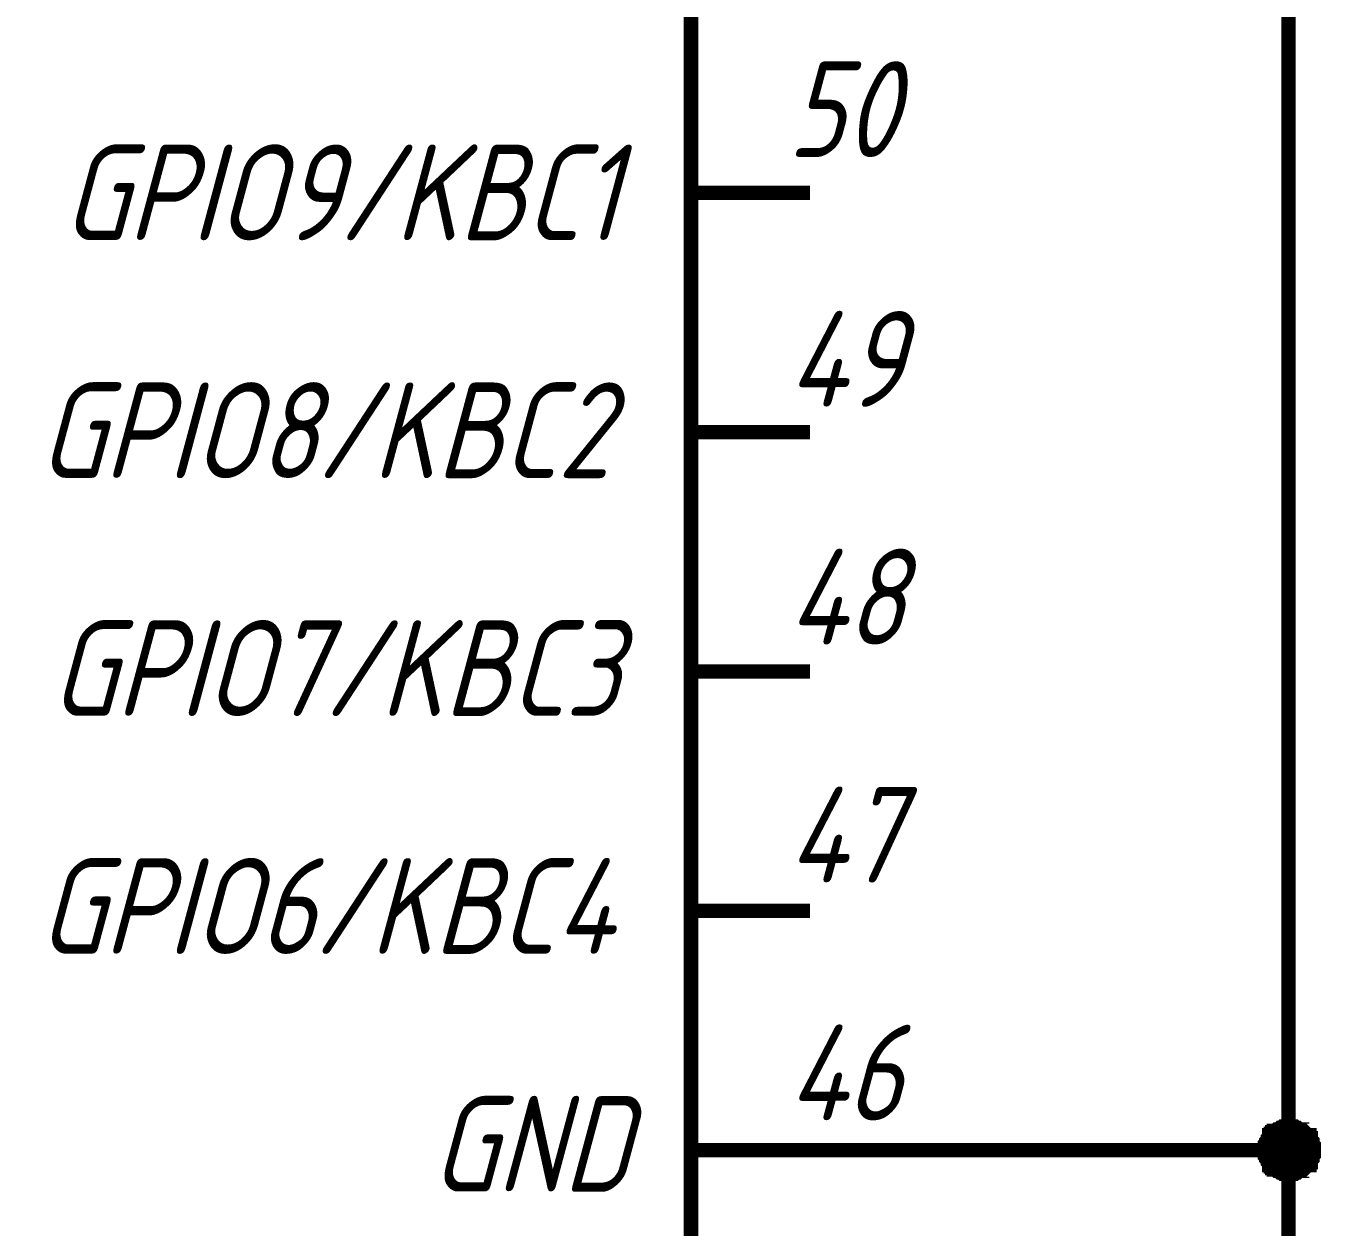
# Model space of a CAD drawing. Extents: x 260 to 1101, y 70 to 664.
# Drawn here: x 890.11 to 917.17, y 450.18 to 475.28 of the extents above; entities that cross this region are included whole.
import ezdxf

# ---------------------------------------------------------------- set-up
doc = ezdxf.new("R2010")
doc.units = 0
doc.header["$MEASUREMENT"] = 0
doc.layers.add('Sheet', color=255, linetype='CONTINUOUS')
doc.styles.add('GOST type A0', font='', dxfattribs={"oblique": 15, "height": 3.5})
doc.styles.get('GOST type A0').set_extended_font_data('GOST type A')

msp = doc.modelspace()

# ---------------------------------------------------------------- linework, layer by layer
at = {"layer": 'Sheet', "const_width": 0.3}
msp.add_lwpolyline([(846.521, 566.796), (904.006, 566.796), (904.006, 391.796), (846.521, 391.796), (846.521, 566.796)], close=True, dxfattribs=at)
at = {"layer": 'Sheet'}
for points, const_width in [([(916.49, 451.786), (916.49, 486.768), (906.49, 486.768)], 0.3), ([(904.006, 471.793), (906.49, 471.793)], 0.3), ([(904.006, 466.792), (906.49, 466.792)], 0.3), ([(904.006, 461.79), (906.49, 461.79)], 0.3), ([(904.006, 456.788), (906.49, 456.788)], 0.3), ([(915.993, 451.786), (915.993, 451.817), (915.993, 451.848), (915.993, 451.848), (915.993, 451.879), (915.993, 451.91), (916.024, 451.942), (916.024, 451.973), (916.024, 451.973), (916.055, 452.004), (916.055, 452.035), (916.055, 452.035), (916.087, 452.066), (916.087, 452.097), (916.118, 452.097), (916.118, 452.128), (916.149, 452.128), (916.149, 452.159), (916.18, 452.159), (916.18, 452.19), (916.211, 452.19), (916.242, 452.221), (916.242, 452.221), (916.273, 452.221), (916.304, 452.252), (916.304, 452.252), (916.335, 452.252), (916.366, 452.283), (916.397, 452.283), (916.428, 452.283), (916.428, 452.283), (916.459, 452.283), (916.49, 452.283)], 0.3), ([(915.993, 451.786), (915.993, 451.817), (915.993, 451.848), (915.993, 451.848), (915.993, 451.879), (915.993, 451.91), (916.024, 451.942), (916.024, 451.973), (916.024, 451.973), (916.055, 452.004), (916.055, 452.035), (916.055, 452.035), (916.087, 452.066), (916.087, 452.097), (916.118, 452.097), (916.118, 452.128), (916.149, 452.128), (916.149, 452.159), (916.18, 452.159), (916.18, 452.19), (916.211, 452.19), (916.242, 452.221), (916.242, 452.221), (916.273, 452.221), (916.304, 452.252), (916.304, 452.252), (916.335, 452.252), (916.366, 452.283), (916.397, 452.283), (916.428, 452.283), (916.428, 452.283), (916.459, 452.283), (916.49, 452.283)], 0.3), ([(915.993, 451.786), (915.993, 451.817), (915.993, 451.848), (915.993, 451.848), (915.993, 451.879), (915.993, 451.91), (916.024, 451.942), (916.024, 451.973), (916.024, 451.973), (916.055, 452.004), (916.055, 452.035), (916.055, 452.035), (916.087, 452.066), (916.087, 452.097), (916.118, 452.097), (916.118, 452.128), (916.149, 452.128), (916.149, 452.159), (916.18, 452.159), (916.18, 452.19), (916.211, 452.19), (916.242, 452.221), (916.242, 452.221), (916.273, 452.221), (916.304, 452.252), (916.304, 452.252), (916.335, 452.252), (916.366, 452.283), (916.397, 452.283), (916.428, 452.283), (916.428, 452.283), (916.459, 452.283), (916.49, 452.283)], 0.3), ([(915.993, 451.786), (915.993, 451.817), (915.993, 451.848), (915.993, 451.848), (915.993, 451.879), (915.993, 451.91), (916.024, 451.942), (916.024, 451.973), (916.024, 451.973), (916.055, 452.004), (916.055, 452.035), (916.055, 452.035), (916.087, 452.066), (916.087, 452.097), (916.118, 452.097), (916.118, 452.128), (916.149, 452.128), (916.149, 452.159), (916.18, 452.159), (916.18, 452.19), (916.211, 452.19), (916.242, 452.221), (916.242, 452.221), (916.273, 452.221), (916.304, 452.252), (916.304, 452.252), (916.335, 452.252), (916.366, 452.283), (916.397, 452.283), (916.428, 452.283), (916.428, 452.283), (916.459, 452.283), (916.49, 452.283)], 0.3), ([(916.49, 452.283), (916.49, 452.283)], 0.3), ([(916.49, 452.283), (916.521, 452.283), (916.552, 452.283), (916.552, 452.283), (916.583, 452.283), (916.615, 452.283), (916.646, 452.252), (916.677, 452.252), (916.677, 452.252), (916.708, 452.221), (916.739, 452.221), (916.77, 452.221), (916.77, 452.19), (916.801, 452.19), (916.832, 452.159), (916.832, 452.159), (916.863, 452.128), (916.863, 452.128), (916.894, 452.097), (916.925, 452.097), (916.925, 452.066), (916.925, 452.035), (916.956, 452.035), (916.956, 452.004), (916.987, 451.973), (916.987, 451.973), (916.987, 451.942), (916.987, 451.91), (917.018, 451.879), (917.018, 451.848), (917.018, 451.848), (917.018, 451.817), (917.018, 451.786)], 0.3), ([(916.49, 452.283), (916.49, 452.283)], 0.3), ([(916.49, 452.283), (916.521, 452.283), (916.552, 452.283), (916.552, 452.283), (916.583, 452.283), (916.615, 452.283), (916.646, 452.252), (916.677, 452.252), (916.677, 452.252), (916.708, 452.221), (916.739, 452.221), (916.77, 452.221), (916.77, 452.19), (916.801, 452.19), (916.832, 452.159), (916.832, 452.159), (916.863, 452.128), (916.863, 452.128), (916.894, 452.097), (916.925, 452.097), (916.925, 452.066), (916.925, 452.035), (916.956, 452.035), (916.956, 452.004), (916.987, 451.973), (916.987, 451.973), (916.987, 451.942), (916.987, 451.91), (917.018, 451.879), (917.018, 451.848), (917.018, 451.848), (917.018, 451.817), (917.018, 451.786)], 0.3), ([(916.49, 452.283), (916.49, 452.283)], 0.3), ([(916.49, 452.283), (916.521, 452.283), (916.552, 452.283), (916.552, 452.283), (916.583, 452.283), (916.615, 452.283), (916.646, 452.252), (916.677, 452.252), (916.677, 452.252), (916.708, 452.221), (916.739, 452.221), (916.77, 452.221), (916.77, 452.19), (916.801, 452.19), (916.832, 452.159), (916.832, 452.159), (916.863, 452.128), (916.863, 452.128), (916.894, 452.097), (916.925, 452.097), (916.925, 452.066), (916.925, 452.035), (916.956, 452.035), (916.956, 452.004), (916.987, 451.973), (916.987, 451.973), (916.987, 451.942), (916.987, 451.91), (917.018, 451.879), (917.018, 451.848), (917.018, 451.848), (917.018, 451.817), (917.018, 451.786)], 0.3), ([(916.49, 452.283), (916.49, 452.283)], 0.3), ([(916.49, 452.283), (916.521, 452.283), (916.552, 452.283), (916.552, 452.283), (916.583, 452.283), (916.615, 452.283), (916.646, 452.252), (916.677, 452.252), (916.677, 452.252), (916.708, 452.221), (916.739, 452.221), (916.77, 452.221), (916.77, 452.19), (916.801, 452.19), (916.832, 452.159), (916.832, 452.159), (916.863, 452.128), (916.863, 452.128), (916.894, 452.097), (916.925, 452.097), (916.925, 452.066), (916.925, 452.035), (916.956, 452.035), (916.956, 452.004), (916.987, 451.973), (916.987, 451.973), (916.987, 451.942), (916.987, 451.91), (917.018, 451.879), (917.018, 451.848), (917.018, 451.848), (917.018, 451.817), (917.018, 451.786)], 0.3), ([(915.993, 451.786), (915.993, 451.817), (915.993, 451.848), (915.993, 451.848), (915.993, 451.879), (915.993, 451.91), (916.024, 451.942), (916.024, 451.973), (916.024, 451.973), (916.055, 452.004), (916.055, 452.035), (916.055, 452.035), (916.087, 452.066), (916.087, 452.097), (916.118, 452.097), (916.118, 452.128), (916.149, 452.128), (916.149, 452.159), (916.18, 452.159), (916.18, 452.19), (916.211, 452.19), (916.242, 452.221), (916.242, 452.221), (916.273, 452.221), (916.304, 452.252), (916.304, 452.252), (916.335, 452.252), (916.366, 452.283), (916.397, 452.283), (916.428, 452.283), (916.428, 452.283), (916.459, 452.283), (916.49, 452.283)], 0.0991), ([(915.993, 451.786), (915.993, 451.817), (915.993, 451.848), (915.993, 451.848), (915.993, 451.879), (915.993, 451.91), (916.024, 451.942), (916.024, 451.973), (916.024, 451.973), (916.055, 452.004), (916.055, 452.035), (916.055, 452.035), (916.087, 452.066), (916.087, 452.097), (916.118, 452.097), (916.118, 452.128), (916.149, 452.128), (916.149, 452.159), (916.18, 452.159), (916.18, 452.19), (916.211, 452.19), (916.242, 452.221), (916.242, 452.221), (916.273, 452.221), (916.304, 452.252), (916.304, 452.252), (916.335, 452.252), (916.366, 452.283), (916.397, 452.283), (916.428, 452.283), (916.428, 452.283), (916.459, 452.283), (916.49, 452.283)], 0.0991), ([(915.993, 451.786), (915.993, 451.817), (915.993, 451.848), (915.993, 451.848), (915.993, 451.879), (915.993, 451.91), (916.024, 451.942), (916.024, 451.973), (916.024, 451.973), (916.055, 452.004), (916.055, 452.035), (916.055, 452.035), (916.087, 452.066), (916.087, 452.097), (916.118, 452.097), (916.118, 452.128), (916.149, 452.128), (916.149, 452.159), (916.18, 452.159), (916.18, 452.19), (916.211, 452.19), (916.242, 452.221), (916.242, 452.221), (916.273, 452.221), (916.304, 452.252), (916.304, 452.252), (916.335, 452.252), (916.366, 452.283), (916.397, 452.283), (916.428, 452.283), (916.428, 452.283), (916.459, 452.283), (916.49, 452.283)], 0.0991), ([(915.993, 451.786), (915.993, 451.817), (915.993, 451.848), (915.993, 451.848), (915.993, 451.879), (915.993, 451.91), (916.024, 451.942), (916.024, 451.973), (916.024, 451.973), (916.055, 452.004), (916.055, 452.035), (916.055, 452.035), (916.087, 452.066), (916.087, 452.097), (916.118, 452.097), (916.118, 452.128), (916.149, 452.128), (916.149, 452.159), (916.18, 452.159), (916.18, 452.19), (916.211, 452.19), (916.242, 452.221), (916.242, 452.221), (916.273, 452.221), (916.304, 452.252), (916.304, 452.252), (916.335, 452.252), (916.366, 452.283), (916.397, 452.283), (916.428, 452.283), (916.428, 452.283), (916.459, 452.283), (916.49, 452.283)], 0.0991), ([(916.49, 452.283), (916.49, 452.283)], 0.0991), ([(916.49, 452.283), (916.521, 452.283), (916.552, 452.283), (916.552, 452.283), (916.583, 452.283), (916.615, 452.283), (916.646, 452.252), (916.677, 452.252), (916.677, 452.252), (916.708, 452.221), (916.739, 452.221), (916.77, 452.221), (916.77, 452.19), (916.801, 452.19), (916.832, 452.159), (916.832, 452.159), (916.863, 452.128), (916.863, 452.128), (916.894, 452.097), (916.925, 452.097), (916.925, 452.066), (916.925, 452.035), (916.956, 452.035), (916.956, 452.004), (916.987, 451.973), (916.987, 451.973), (916.987, 451.942), (916.987, 451.91), (917.018, 451.879), (917.018, 451.848), (917.018, 451.848), (917.018, 451.817), (917.018, 451.786)], 0.0991), ([(916.49, 452.283), (916.49, 452.283)], 0.0991), ([(916.49, 452.283), (916.521, 452.283), (916.552, 452.283), (916.552, 452.283), (916.583, 452.283), (916.615, 452.283), (916.646, 452.252), (916.677, 452.252), (916.677, 452.252), (916.708, 452.221), (916.739, 452.221), (916.77, 452.221), (916.77, 452.19), (916.801, 452.19), (916.832, 452.159), (916.832, 452.159), (916.863, 452.128), (916.863, 452.128), (916.894, 452.097), (916.925, 452.097), (916.925, 452.066), (916.925, 452.035), (916.956, 452.035), (916.956, 452.004), (916.987, 451.973), (916.987, 451.973), (916.987, 451.942), (916.987, 451.91), (917.018, 451.879), (917.018, 451.848), (917.018, 451.848), (917.018, 451.817), (917.018, 451.786)], 0.0991), ([(916.49, 452.283), (916.49, 452.283)], 0.0991), ([(916.49, 452.283), (916.521, 452.283), (916.552, 452.283), (916.552, 452.283), (916.583, 452.283), (916.615, 452.283), (916.646, 452.252), (916.677, 452.252), (916.677, 452.252), (916.708, 452.221), (916.739, 452.221), (916.77, 452.221), (916.77, 452.19), (916.801, 452.19), (916.832, 452.159), (916.832, 452.159), (916.863, 452.128), (916.863, 452.128), (916.894, 452.097), (916.925, 452.097), (916.925, 452.066), (916.925, 452.035), (916.956, 452.035), (916.956, 452.004), (916.987, 451.973), (916.987, 451.973), (916.987, 451.942), (916.987, 451.91), (917.018, 451.879), (917.018, 451.848), (917.018, 451.848), (917.018, 451.817), (917.018, 451.786)], 0.0991), ([(916.49, 452.283), (916.49, 452.283)], 0.0991), ([(916.49, 452.283), (916.521, 452.283), (916.552, 452.283), (916.552, 452.283), (916.583, 452.283), (916.615, 452.283), (916.646, 452.252), (916.677, 452.252), (916.677, 452.252), (916.708, 452.221), (916.739, 452.221), (916.77, 452.221), (916.77, 452.19), (916.801, 452.19), (916.832, 452.159), (916.832, 452.159), (916.863, 452.128), (916.863, 452.128), (916.894, 452.097), (916.925, 452.097), (916.925, 452.066), (916.925, 452.035), (916.956, 452.035), (916.956, 452.004), (916.987, 451.973), (916.987, 451.973), (916.987, 451.942), (916.987, 451.91), (917.018, 451.879), (917.018, 451.848), (917.018, 451.848), (917.018, 451.817), (917.018, 451.786)], 0.0991), ([(904.006, 451.786), (906.49, 451.786)], 0.3), ([(906.49, 451.786), (916.49, 451.786), (916.49, 446.784)], 0.3), ([(916.49, 451.289), (916.459, 451.289), (916.428, 451.289), (916.428, 451.289), (916.397, 451.289), (916.366, 451.289), (916.335, 451.32), (916.304, 451.32), (916.304, 451.32), (916.273, 451.351), (916.242, 451.351), (916.242, 451.351), (916.211, 451.382), (916.18, 451.382), (916.18, 451.413), (916.149, 451.413), (916.149, 451.444), (916.118, 451.444), (916.118, 451.476), (916.087, 451.476), (916.087, 451.507), (916.055, 451.538), (916.055, 451.538), (916.055, 451.569), (916.024, 451.6), (916.024, 451.6), (916.024, 451.631), (915.993, 451.662), (915.993, 451.693), (915.993, 451.724), (915.993, 451.724), (915.993, 451.755), (915.993, 451.786)], 0.3), ([(915.993, 451.786), (915.993, 451.786)], 0.3), ([(916.49, 451.289), (916.459, 451.289), (916.428, 451.289), (916.428, 451.289), (916.397, 451.289), (916.366, 451.289), (916.335, 451.32), (916.304, 451.32), (916.304, 451.32), (916.273, 451.351), (916.242, 451.351), (916.242, 451.351), (916.211, 451.382), (916.18, 451.382), (916.18, 451.413), (916.149, 451.413), (916.149, 451.444), (916.118, 451.444), (916.118, 451.476), (916.087, 451.476), (916.087, 451.507), (916.055, 451.538), (916.055, 451.538), (916.055, 451.569), (916.024, 451.6), (916.024, 451.6), (916.024, 451.631), (915.993, 451.662), (915.993, 451.693), (915.993, 451.724), (915.993, 451.724), (915.993, 451.755), (915.993, 451.786)], 0.3), ([(915.993, 451.786), (915.993, 451.786)], 0.3), ([(916.49, 451.289), (916.459, 451.289), (916.428, 451.289), (916.428, 451.289), (916.397, 451.289), (916.366, 451.289), (916.335, 451.32), (916.304, 451.32), (916.304, 451.32), (916.273, 451.351), (916.242, 451.351), (916.242, 451.351), (916.211, 451.382), (916.18, 451.382), (916.18, 451.413), (916.149, 451.413), (916.149, 451.444), (916.118, 451.444), (916.118, 451.476), (916.087, 451.476), (916.087, 451.507), (916.055, 451.538), (916.055, 451.538), (916.055, 451.569), (916.024, 451.6), (916.024, 451.6), (916.024, 451.631), (915.993, 451.662), (915.993, 451.693), (915.993, 451.724), (915.993, 451.724), (915.993, 451.755), (915.993, 451.786)], 0.3), ([(915.993, 451.786), (915.993, 451.786)], 0.3), ([(916.49, 451.289), (916.459, 451.289), (916.428, 451.289), (916.428, 451.289), (916.397, 451.289), (916.366, 451.289), (916.335, 451.32), (916.304, 451.32), (916.304, 451.32), (916.273, 451.351), (916.242, 451.351), (916.242, 451.351), (916.211, 451.382), (916.18, 451.382), (916.18, 451.413), (916.149, 451.413), (916.149, 451.444), (916.118, 451.444), (916.118, 451.476), (916.087, 451.476), (916.087, 451.507), (916.055, 451.538), (916.055, 451.538), (916.055, 451.569), (916.024, 451.6), (916.024, 451.6), (916.024, 451.631), (915.993, 451.662), (915.993, 451.693), (915.993, 451.724), (915.993, 451.724), (915.993, 451.755), (915.993, 451.786)], 0.3), ([(915.993, 451.786), (915.993, 451.786)], 0.3), ([(916.49, 451.289), (916.459, 451.289), (916.428, 451.289), (916.428, 451.289), (916.397, 451.289), (916.366, 451.289), (916.335, 451.32), (916.304, 451.32), (916.304, 451.32), (916.273, 451.351), (916.242, 451.351), (916.242, 451.351), (916.211, 451.382), (916.18, 451.382), (916.18, 451.413), (916.149, 451.413), (916.149, 451.444), (916.118, 451.444), (916.118, 451.476), (916.087, 451.476), (916.087, 451.507), (916.055, 451.538), (916.055, 451.538), (916.055, 451.569), (916.024, 451.6), (916.024, 451.6), (916.024, 451.631), (915.993, 451.662), (915.993, 451.693), (915.993, 451.724), (915.993, 451.724), (915.993, 451.755), (915.993, 451.786)], 0.0991), ([(915.993, 451.786), (915.993, 451.786)], 0.0991), ([(916.49, 451.289), (916.459, 451.289), (916.428, 451.289), (916.428, 451.289), (916.397, 451.289), (916.366, 451.289), (916.335, 451.32), (916.304, 451.32), (916.304, 451.32), (916.273, 451.351), (916.242, 451.351), (916.242, 451.351), (916.211, 451.382), (916.18, 451.382), (916.18, 451.413), (916.149, 451.413), (916.149, 451.444), (916.118, 451.444), (916.118, 451.476), (916.087, 451.476), (916.087, 451.507), (916.055, 451.538), (916.055, 451.538), (916.055, 451.569), (916.024, 451.6), (916.024, 451.6), (916.024, 451.631), (915.993, 451.662), (915.993, 451.693), (915.993, 451.724), (915.993, 451.724), (915.993, 451.755), (915.993, 451.786)], 0.0991), ([(915.993, 451.786), (915.993, 451.786)], 0.0991), ([(916.49, 451.289), (916.459, 451.289), (916.428, 451.289), (916.428, 451.289), (916.397, 451.289), (916.366, 451.289), (916.335, 451.32), (916.304, 451.32), (916.304, 451.32), (916.273, 451.351), (916.242, 451.351), (916.242, 451.351), (916.211, 451.382), (916.18, 451.382), (916.18, 451.413), (916.149, 451.413), (916.149, 451.444), (916.118, 451.444), (916.118, 451.476), (916.087, 451.476), (916.087, 451.507), (916.055, 451.538), (916.055, 451.538), (916.055, 451.569), (916.024, 451.6), (916.024, 451.6), (916.024, 451.631), (915.993, 451.662), (915.993, 451.693), (915.993, 451.724), (915.993, 451.724), (915.993, 451.755), (915.993, 451.786)], 0.0991), ([(915.993, 451.786), (915.993, 451.786)], 0.0991), ([(916.49, 451.289), (916.459, 451.289), (916.428, 451.289), (916.428, 451.289), (916.397, 451.289), (916.366, 451.289), (916.335, 451.32), (916.304, 451.32), (916.304, 451.32), (916.273, 451.351), (916.242, 451.351), (916.242, 451.351), (916.211, 451.382), (916.18, 451.382), (916.18, 451.413), (916.149, 451.413), (916.149, 451.444), (916.118, 451.444), (916.118, 451.476), (916.087, 451.476), (916.087, 451.507), (916.055, 451.538), (916.055, 451.538), (916.055, 451.569), (916.024, 451.6), (916.024, 451.6), (916.024, 451.631), (915.993, 451.662), (915.993, 451.693), (915.993, 451.724), (915.993, 451.724), (915.993, 451.755), (915.993, 451.786)], 0.0991), ([(915.993, 451.786), (915.993, 451.786)], 0.0991), ([(917.018, 451.786), (917.018, 451.755), (917.018, 451.724), (917.018, 451.724), (917.018, 451.693), (916.987, 451.662), (916.987, 451.631), (916.987, 451.6), (916.987, 451.6), (916.956, 451.569), (916.956, 451.538), (916.925, 451.538), (916.925, 451.507), (916.925, 451.476), (916.894, 451.476), (916.863, 451.444), (916.863, 451.444), (916.832, 451.413), (916.832, 451.413), (916.801, 451.382), (916.77, 451.382), (916.77, 451.351), (916.739, 451.351), (916.708, 451.351), (916.677, 451.32), (916.677, 451.32), (916.646, 451.32), (916.615, 451.289), (916.583, 451.289), (916.552, 451.289), (916.552, 451.289), (916.521, 451.289), (916.49, 451.289)], 0.3), ([(917.018, 451.786), (917.018, 451.755), (917.018, 451.724), (917.018, 451.724), (917.018, 451.693), (916.987, 451.662), (916.987, 451.631), (916.987, 451.6), (916.987, 451.6), (916.956, 451.569), (916.956, 451.538), (916.925, 451.538), (916.925, 451.507), (916.925, 451.476), (916.894, 451.476), (916.863, 451.444), (916.863, 451.444), (916.832, 451.413), (916.832, 451.413), (916.801, 451.382), (916.77, 451.382), (916.77, 451.351), (916.739, 451.351), (916.708, 451.351), (916.677, 451.32), (916.677, 451.32), (916.646, 451.32), (916.615, 451.289), (916.583, 451.289), (916.552, 451.289), (916.552, 451.289), (916.521, 451.289), (916.49, 451.289)], 0.3), ([(917.018, 451.786), (917.018, 451.755), (917.018, 451.724), (917.018, 451.724), (917.018, 451.693), (916.987, 451.662), (916.987, 451.631), (916.987, 451.6), (916.987, 451.6), (916.956, 451.569), (916.956, 451.538), (916.925, 451.538), (916.925, 451.507), (916.925, 451.476), (916.894, 451.476), (916.863, 451.444), (916.863, 451.444), (916.832, 451.413), (916.832, 451.413), (916.801, 451.382), (916.77, 451.382), (916.77, 451.351), (916.739, 451.351), (916.708, 451.351), (916.677, 451.32), (916.677, 451.32), (916.646, 451.32), (916.615, 451.289), (916.583, 451.289), (916.552, 451.289), (916.552, 451.289), (916.521, 451.289), (916.49, 451.289)], 0.3), ([(917.018, 451.786), (917.018, 451.755), (917.018, 451.724), (917.018, 451.724), (917.018, 451.693), (916.987, 451.662), (916.987, 451.631), (916.987, 451.6), (916.987, 451.6), (916.956, 451.569), (916.956, 451.538), (916.925, 451.538), (916.925, 451.507), (916.925, 451.476), (916.894, 451.476), (916.863, 451.444), (916.863, 451.444), (916.832, 451.413), (916.832, 451.413), (916.801, 451.382), (916.77, 451.382), (916.77, 451.351), (916.739, 451.351), (916.708, 451.351), (916.677, 451.32), (916.677, 451.32), (916.646, 451.32), (916.615, 451.289), (916.583, 451.289), (916.552, 451.289), (916.552, 451.289), (916.521, 451.289), (916.49, 451.289)], 0.3), ([(917.018, 451.786), (917.018, 451.755), (917.018, 451.724), (917.018, 451.724), (917.018, 451.693), (916.987, 451.662), (916.987, 451.631), (916.987, 451.6), (916.987, 451.6), (916.956, 451.569), (916.956, 451.538), (916.925, 451.538), (916.925, 451.507), (916.925, 451.476), (916.894, 451.476), (916.863, 451.444), (916.863, 451.444), (916.832, 451.413), (916.832, 451.413), (916.801, 451.382), (916.77, 451.382), (916.77, 451.351), (916.739, 451.351), (916.708, 451.351), (916.677, 451.32), (916.677, 451.32), (916.646, 451.32), (916.615, 451.289), (916.583, 451.289), (916.552, 451.289), (916.552, 451.289), (916.521, 451.289), (916.49, 451.289)], 0.0991), ([(917.018, 451.786), (917.018, 451.755), (917.018, 451.724), (917.018, 451.724), (917.018, 451.693), (916.987, 451.662), (916.987, 451.631), (916.987, 451.6), (916.987, 451.6), (916.956, 451.569), (916.956, 451.538), (916.925, 451.538), (916.925, 451.507), (916.925, 451.476), (916.894, 451.476), (916.863, 451.444), (916.863, 451.444), (916.832, 451.413), (916.832, 451.413), (916.801, 451.382), (916.77, 451.382), (916.77, 451.351), (916.739, 451.351), (916.708, 451.351), (916.677, 451.32), (916.677, 451.32), (916.646, 451.32), (916.615, 451.289), (916.583, 451.289), (916.552, 451.289), (916.552, 451.289), (916.521, 451.289), (916.49, 451.289)], 0.0991), ([(917.018, 451.786), (917.018, 451.755), (917.018, 451.724), (917.018, 451.724), (917.018, 451.693), (916.987, 451.662), (916.987, 451.631), (916.987, 451.6), (916.987, 451.6), (916.956, 451.569), (916.956, 451.538), (916.925, 451.538), (916.925, 451.507), (916.925, 451.476), (916.894, 451.476), (916.863, 451.444), (916.863, 451.444), (916.832, 451.413), (916.832, 451.413), (916.801, 451.382), (916.77, 451.382), (916.77, 451.351), (916.739, 451.351), (916.708, 451.351), (916.677, 451.32), (916.677, 451.32), (916.646, 451.32), (916.615, 451.289), (916.583, 451.289), (916.552, 451.289), (916.552, 451.289), (916.521, 451.289), (916.49, 451.289)], 0.0991), ([(917.018, 451.786), (917.018, 451.755), (917.018, 451.724), (917.018, 451.724), (917.018, 451.693), (916.987, 451.662), (916.987, 451.631), (916.987, 451.6), (916.987, 451.6), (916.956, 451.569), (916.956, 451.538), (916.925, 451.538), (916.925, 451.507), (916.925, 451.476), (916.894, 451.476), (916.863, 451.444), (916.863, 451.444), (916.832, 451.413), (916.832, 451.413), (916.801, 451.382), (916.77, 451.382), (916.77, 451.351), (916.739, 451.351), (916.708, 451.351), (916.677, 451.32), (916.677, 451.32), (916.646, 451.32), (916.615, 451.289), (916.583, 451.289), (916.552, 451.289), (916.552, 451.289), (916.521, 451.289), (916.49, 451.289)], 0.0991), ([(917.018, 451.786), (917.018, 451.786), (917.018, 451.786), (917.018, 451.786), (917.018, 451.786), (917.018, 451.786), (917.018, 451.786), (917.018, 451.786), (917.018, 451.786), (917.018, 451.786), (917.018, 451.786), (917.018, 451.786), (917.018, 451.786), (917.018, 451.786), (917.018, 451.786), (917.018, 451.786), (917.018, 451.786), (917.018, 451.786), (917.018, 451.786), (917.018, 451.786), (917.018, 451.786), (917.018, 451.786), (917.018, 451.786), (917.018, 451.786), (917.018, 451.786), (917.018, 451.786), (917.018, 451.786), (917.018, 451.786), (917.018, 451.786), (917.018, 451.786), (917.018, 451.786), (917.018, 451.786), (917.018, 451.786)], 0.3), ([(917.018, 451.786), (917.018, 451.786)], 0.3), ([(917.018, 451.786), (917.018, 451.786), (917.018, 451.786), (917.018, 451.786), (917.018, 451.786), (917.018, 451.786), (917.018, 451.786), (917.018, 451.786), (917.018, 451.786), (917.018, 451.786), (917.018, 451.786), (917.018, 451.786), (917.018, 451.786), (917.018, 451.786), (917.018, 451.786), (917.018, 451.786), (917.018, 451.786), (917.018, 451.786), (917.018, 451.786), (917.018, 451.786), (917.018, 451.786), (917.018, 451.786), (917.018, 451.786), (917.018, 451.786), (917.018, 451.786), (917.018, 451.786), (917.018, 451.786), (917.018, 451.786), (917.018, 451.786), (917.018, 451.786), (917.018, 451.786), (917.018, 451.786), (917.018, 451.786)], 0.3), ([(917.018, 451.786), (917.018, 451.786)], 0.3), ([(917.018, 451.786), (917.018, 451.786), (917.018, 451.786), (917.018, 451.786), (917.018, 451.786), (917.018, 451.786), (917.018, 451.786), (917.018, 451.786), (917.018, 451.786), (917.018, 451.786), (917.018, 451.786), (917.018, 451.786), (917.018, 451.786), (917.018, 451.786), (917.018, 451.786), (917.018, 451.786), (917.018, 451.786), (917.018, 451.786), (917.018, 451.786), (917.018, 451.786), (917.018, 451.786), (917.018, 451.786), (917.018, 451.786), (917.018, 451.786), (917.018, 451.786), (917.018, 451.786), (917.018, 451.786), (917.018, 451.786), (917.018, 451.786), (917.018, 451.786), (917.018, 451.786), (917.018, 451.786), (917.018, 451.786)], 0.3), ([(917.018, 451.786), (917.018, 451.786)], 0.3), ([(917.018, 451.786), (917.018, 451.786), (917.018, 451.786), (917.018, 451.786), (917.018, 451.786), (917.018, 451.786), (917.018, 451.786), (917.018, 451.786), (917.018, 451.786), (917.018, 451.786), (917.018, 451.786), (917.018, 451.786), (917.018, 451.786), (917.018, 451.786), (917.018, 451.786), (917.018, 451.786), (917.018, 451.786), (917.018, 451.786), (917.018, 451.786), (917.018, 451.786), (917.018, 451.786), (917.018, 451.786), (917.018, 451.786), (917.018, 451.786), (917.018, 451.786), (917.018, 451.786), (917.018, 451.786), (917.018, 451.786), (917.018, 451.786), (917.018, 451.786), (917.018, 451.786), (917.018, 451.786), (917.018, 451.786)], 0.3), ([(917.018, 451.786), (917.018, 451.786)], 0.3), ([(917.018, 451.786), (917.018, 451.786), (917.018, 451.786), (917.018, 451.786), (917.018, 451.786), (917.018, 451.786), (917.018, 451.786), (917.018, 451.786), (917.018, 451.786), (917.018, 451.786), (917.018, 451.786), (917.018, 451.786), (917.018, 451.786), (917.018, 451.786), (917.018, 451.786), (917.018, 451.786), (917.018, 451.786), (917.018, 451.786), (917.018, 451.786), (917.018, 451.786), (917.018, 451.786), (917.018, 451.786), (917.018, 451.786), (917.018, 451.786), (917.018, 451.786), (917.018, 451.786), (917.018, 451.786), (917.018, 451.786), (917.018, 451.786), (917.018, 451.786), (917.018, 451.786), (917.018, 451.786), (917.018, 451.786)], 0.0991), ([(917.018, 451.786), (917.018, 451.786)], 0.0991), ([(917.018, 451.786), (917.018, 451.786), (917.018, 451.786), (917.018, 451.786), (917.018, 451.786), (917.018, 451.786), (917.018, 451.786), (917.018, 451.786), (917.018, 451.786), (917.018, 451.786), (917.018, 451.786), (917.018, 451.786), (917.018, 451.786), (917.018, 451.786), (917.018, 451.786), (917.018, 451.786), (917.018, 451.786), (917.018, 451.786), (917.018, 451.786), (917.018, 451.786), (917.018, 451.786), (917.018, 451.786), (917.018, 451.786), (917.018, 451.786), (917.018, 451.786), (917.018, 451.786), (917.018, 451.786), (917.018, 451.786), (917.018, 451.786), (917.018, 451.786), (917.018, 451.786), (917.018, 451.786), (917.018, 451.786)], 0.0991), ([(917.018, 451.786), (917.018, 451.786)], 0.0991), ([(917.018, 451.786), (917.018, 451.786), (917.018, 451.786), (917.018, 451.786), (917.018, 451.786), (917.018, 451.786), (917.018, 451.786), (917.018, 451.786), (917.018, 451.786), (917.018, 451.786), (917.018, 451.786), (917.018, 451.786), (917.018, 451.786), (917.018, 451.786), (917.018, 451.786), (917.018, 451.786), (917.018, 451.786), (917.018, 451.786), (917.018, 451.786), (917.018, 451.786), (917.018, 451.786), (917.018, 451.786), (917.018, 451.786), (917.018, 451.786), (917.018, 451.786), (917.018, 451.786), (917.018, 451.786), (917.018, 451.786), (917.018, 451.786), (917.018, 451.786), (917.018, 451.786), (917.018, 451.786), (917.018, 451.786)], 0.0991), ([(917.018, 451.786), (917.018, 451.786)], 0.0991), ([(917.018, 451.786), (917.018, 451.786), (917.018, 451.786), (917.018, 451.786), (917.018, 451.786), (917.018, 451.786), (917.018, 451.786), (917.018, 451.786), (917.018, 451.786), (917.018, 451.786), (917.018, 451.786), (917.018, 451.786), (917.018, 451.786), (917.018, 451.786), (917.018, 451.786), (917.018, 451.786), (917.018, 451.786), (917.018, 451.786), (917.018, 451.786), (917.018, 451.786), (917.018, 451.786), (917.018, 451.786), (917.018, 451.786), (917.018, 451.786), (917.018, 451.786), (917.018, 451.786), (917.018, 451.786), (917.018, 451.786), (917.018, 451.786), (917.018, 451.786), (917.018, 451.786), (917.018, 451.786), (917.018, 451.786)], 0.0991), ([(917.018, 451.786), (917.018, 451.786)], 0.0991)]:
    msp.add_lwpolyline(points, dxfattribs=dict(at, const_width=const_width))
at = {"layer": 'Sheet', "const_width": 0.508}
msp.add_lwpolyline([(916.309, 451.797, 1), (916.817, 451.797, 1)], format="xyb", close=True, dxfattribs=at)

# ---------------------------------------------------------------- texts
at = {"layer": 'Sheet', "style": 'GOST type A0', "oblique": 15}
for s, p in [('50', (906.024, 472.539)), ('GPIO9/KBC1', (890.869, 470.799)), ('49', (906.024, 467.32)), ('GPIO8/KBC2', (890.372, 465.828)), ('48', (906.024, 462.349)), ('GPIO7/KBC3', (890.621, 460.858)), ('47', (906.024, 457.378)), ('GPIO6/KBC4', (890.372, 455.887)), ('46', (906.024, 452.408)), ('GND', (898.571, 450.916))]:
    msp.add_text(s, height=2, dxfattribs=at).set_placement(p)

doc.saveas('drawing.dxf')
